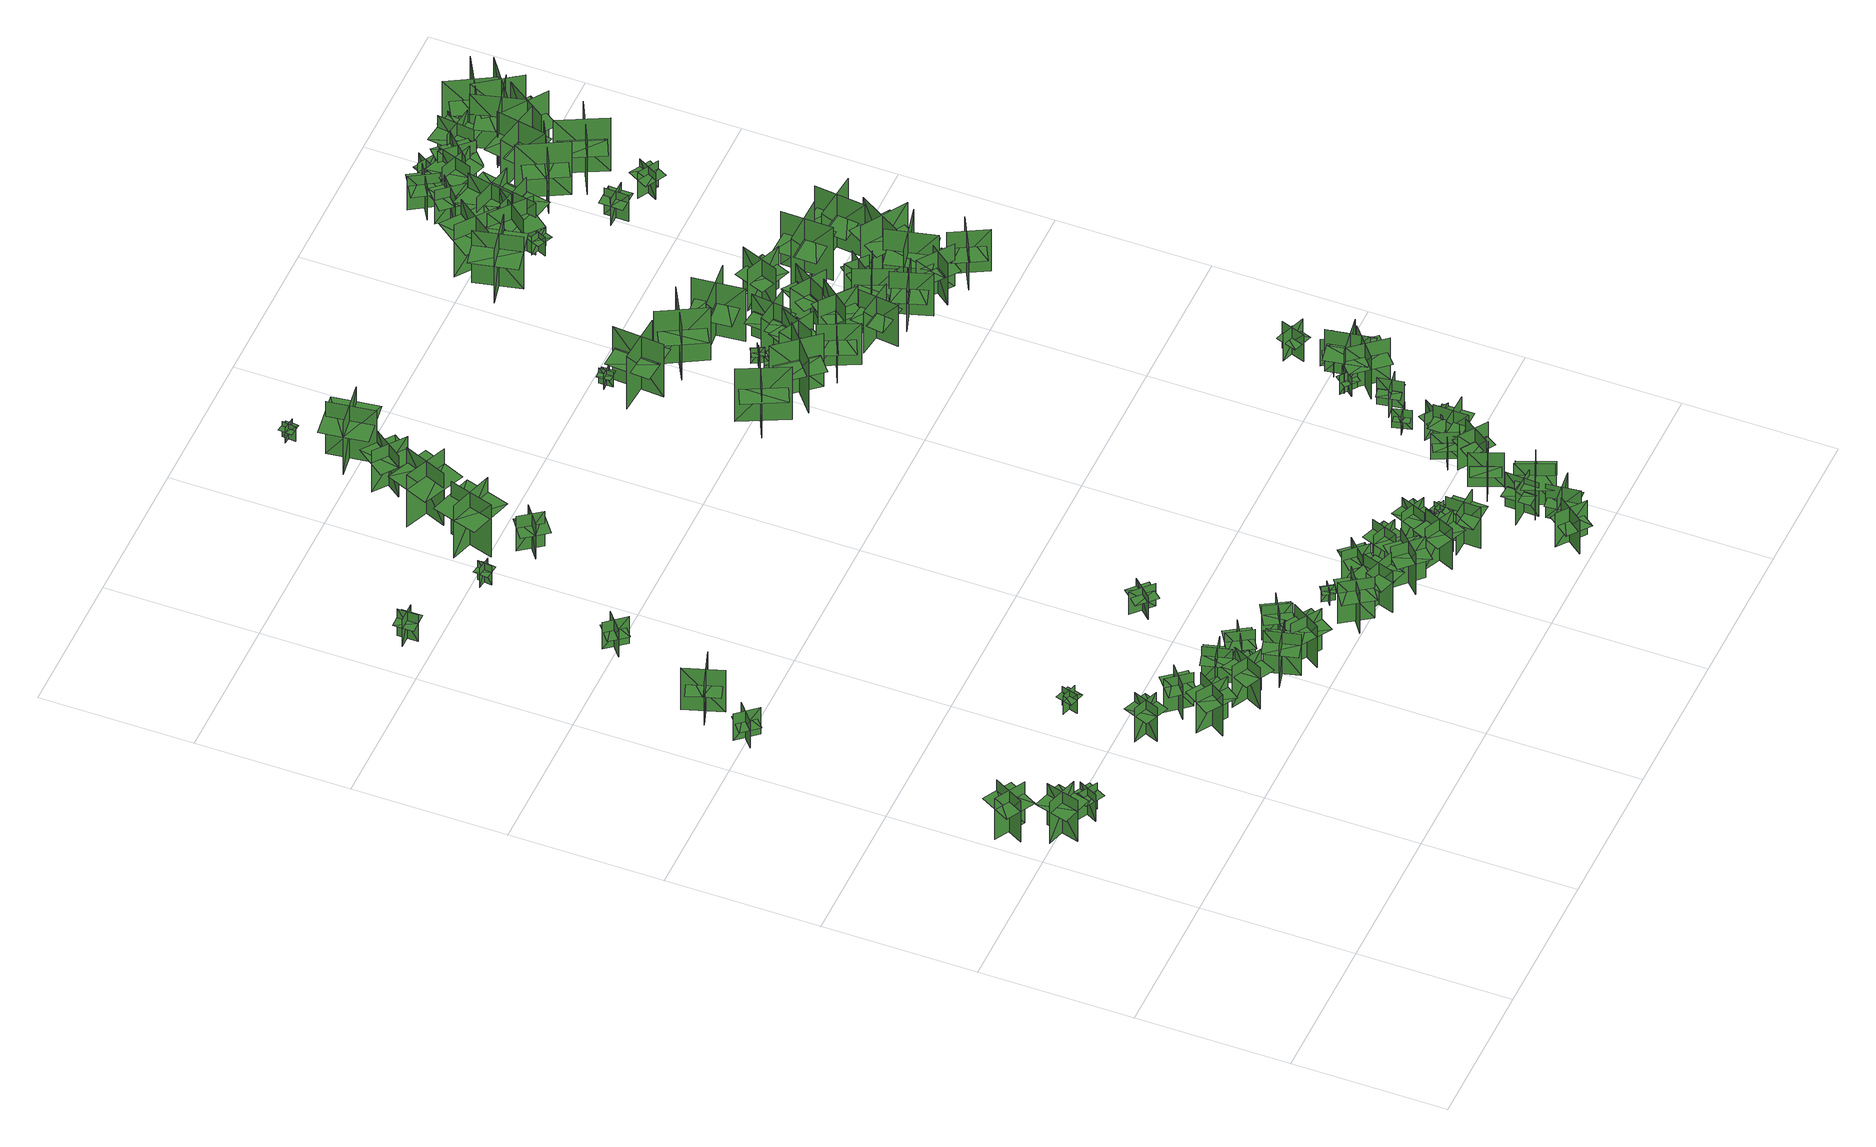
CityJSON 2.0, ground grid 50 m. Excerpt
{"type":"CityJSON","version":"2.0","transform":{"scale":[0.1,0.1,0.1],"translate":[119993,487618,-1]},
"CityObjects":{
"tree1":{"type":"SolitaryVegetationObject","geometry":[{"type":"MultiSurface","lod":"1","boundaries":[[[0,1,2]],[[0,2,3]],[[4,5,6]],[[4,6,7]],[[8,9,10]],[[8,10,11]],[[8,11,12]],[[8,12,13]]]}]},
"tree2":{"type":"SolitaryVegetationObject","geometry":[{"type":"MultiSurface","lod":"1","boundaries":[[[14,15,16]],[[14,16,17]],[[18,19,20]],[[18,20,21]],[[22,23,24]],[[22,24,25]],[[22,25,26]],[[22,26,27]]]}]},
"tree3":{"type":"SolitaryVegetationObject","geometry":[{"type":"MultiSurface","lod":"1","boundaries":[[[28,29,30]],[[28,30,31]],[[32,33,34]],[[32,34,35]],[[36,37,38]],[[36,38,39]],[[36,39,40]],[[36,40,41]]]}]},
"tree4":{"type":"SolitaryVegetationObject","geometry":[{"type":"MultiSurface","lod":"1","boundaries":[[[42,43,44]],[[42,44,45]],[[46,47,48]],[[46,48,49]],[[50,51,52]],[[50,52,53]],[[50,54,55]],[[50,55,51]]]}]},
"tree5":{"type":"SolitaryVegetationObject","geometry":[{"type":"MultiSurface","lod":"1","boundaries":[[[56,57,58]],[[56,58,59]],[[60,61,62]],[[60,62,63]],[[64,65,66]],[[64,66,67]],[[64,68,69]],[[64,69,65]]]}]},
"tree6":{"type":"SolitaryVegetationObject","geometry":[{"type":"MultiSurface","lod":"1","boundaries":[[[70,71,72]],[[70,72,73]],[[74,75,76]],[[74,76,77]],[[78,79,80]],[[78,80,81]],[[78,81,82]],[[78,82,83]]]}]},
"tree7":{"type":"SolitaryVegetationObject","geometry":[{"type":"MultiSurface","lod":"1","boundaries":[[[84,85,86]],[[84,86,87]],[[88,89,90]],[[88,90,91]],[[92,93,94]],[[92,94,95]],[[92,95,96]],[[92,96,97]]]}]},
"tree8":{"type":"SolitaryVegetationObject","geometry":[{"type":"MultiSurface","lod":"1","boundaries":[[[98,99,100]],[[98,100,101]],[[102,103,104]],[[102,104,105]],[[106,107,108]],[[106,108,109]],[[106,109,110]],[[106,110,111]]]}]},
"tree9":{"type":"SolitaryVegetationObject","geometry":[{"type":"MultiSurface","lod":"1","boundaries":[[[112,113,114]],[[112,114,115]],[[116,117,118]],[[116,118,119]],[[120,121,122]],[[120,122,123]],[[120,123,124]],[[120,124,125]]]}]},
"tree10":{"type":"SolitaryVegetationObject","geometry":[{"type":"MultiSurface","lod":"1","boundaries":[[[126,127,128]],[[126,128,129]],[[130,131,132]],[[130,132,133]],[[134,135,136]],[[134,136,137]],[[134,137,138]],[[134,138,139]]]}]},
"tree11":{"type":"SolitaryVegetationObject","geometry":[{"type":"MultiSurface","lod":"1","boundaries":[[[140,141,142]],[[140,142,143]],[[144,145,146]],[[144,146,147]],[[148,149,150]],[[148,150,151]],[[148,152,153]],[[148,153,149]]]}]},
"tree12":{"type":"SolitaryVegetationObject","geometry":[{"type":"MultiSurface","lod":"1","boundaries":[[[154,155,156]],[[154,156,157]],[[158,159,160]],[[158,160,161]],[[162,163,164]],[[162,164,165]],[[162,166,167]],[[162,167,163]]]}]},
"tree13":{"type":"SolitaryVegetationObject","geometry":[{"type":"MultiSurface","lod":"1","boundaries":[[[168,169,170]],[[168,170,171]],[[172,173,174]],[[172,174,175]],[[176,177,178]],[[176,178,179]],[[176,179,180]],[[176,180,181]]]}]},
"tree14":{"type":"SolitaryVegetationObject","geometry":[{"type":"MultiSurface","lod":"1","boundaries":[[[182,183,184]],[[182,184,185]],[[186,187,188]],[[186,188,189]],[[190,191,192]],[[190,192,193]],[[190,193,194]],[[190,194,195]]]}]},
"tree15":{"type":"SolitaryVegetationObject","geometry":[{"type":"MultiSurface","lod":"1","boundaries":[[[196,197,198]],[[196,198,199]],[[200,201,202]],[[200,202,203]],[[204,205,206]],[[204,206,207]],[[204,207,208]],[[204,208,209]]]}]},
"tree16":{"type":"SolitaryVegetationObject","geometry":[{"type":"MultiSurface","lod":"1","boundaries":[[[210,211,212]],[[210,212,213]],[[214,215,216]],[[214,216,217]],[[218,219,220]],[[218,220,221]],[[218,221,222]],[[218,222,223]]]}]},
"tree17":{"type":"SolitaryVegetationObject","geometry":[{"type":"MultiSurface","lod":"1","boundaries":[[[224,225,226]],[[224,226,227]],[[228,229,230]],[[228,230,231]],[[232,233,234]],[[232,234,235]],[[232,236,237]],[[232,237,233]]]}]},
"tree18":{"type":"SolitaryVegetationObject","geometry":[{"type":"MultiSurface","lod":"1","boundaries":[[[238,239,240]],[[238,240,241]],[[242,243,244]],[[242,244,245]],[[246,247,248]],[[246,248,249]],[[246,249,250]],[[246,250,251]]]}]},
"tree19":{"type":"SolitaryVegetationObject","geometry":[{"type":"MultiSurface","lod":"1","boundaries":[[[252,253,254]],[[252,254,255]],[[256,257,258]],[[256,258,259]],[[260,261,262]],[[260,262,263]],[[260,263,264]],[[260,264,265]]]}]},
"tree20":{"type":"SolitaryVegetationObject","geometry":[{"type":"MultiSurface","lod":"1","boundaries":[[[266,267,268]],[[266,268,269]],[[270,271,272]],[[270,272,273]],[[274,275,276]],[[274,276,277]],[[274,277,278]],[[274,278,279]]]}]},
"tree21":{"type":"SolitaryVegetationObject","geometry":[{"type":"MultiSurface","lod":"1","boundaries":[[[280,281,282]],[[280,282,283]],[[284,285,286]],[[284,286,287]],[[288,289,290]],[[288,290,291]],[[288,292,293]],[[288,293,289]]]}]},
"tree22":{"type":"SolitaryVegetationObject","geometry":[{"type":"MultiSurface","lod":"1","boundaries":[[[294,295,296]],[[294,296,297]],[[298,299,300]],[[298,300,301]],[[302,303,304]],[[302,304,305]],[[302,305,306]],[[302,306,307]]]}]},
"tree23":{"type":"SolitaryVegetationObject","geometry":[{"type":"MultiSurface","lod":"1","boundaries":[[[308,309,310]],[[308,310,311]],[[312,313,314]],[[312,314,315]],[[316,317,318]],[[316,318,319]],[[316,319,320]],[[316,320,321]]]}]},
"tree24":{"type":"SolitaryVegetationObject","geometry":[{"type":"MultiSurface","lod":"1","boundaries":[[[322,323,324]],[[322,324,325]],[[326,327,328]],[[326,328,329]],[[330,331,332]],[[330,332,333]],[[330,333,334]],[[330,334,335]]]}]},
"tree25":{"type":"SolitaryVegetationObject","geometry":[{"type":"MultiSurface","lod":"1","boundaries":[[[336,337,338]],[[336,338,339]],[[340,341,342]],[[340,342,343]],[[344,345,346]],[[344,346,347]],[[344,347,348]],[[344,348,349]]]}]},
"tree26":{"type":"SolitaryVegetationObject","geometry":[{"type":"MultiSurface","lod":"1","boundaries":[[[350,351,352]],[[350,352,353]],[[354,355,356]],[[354,356,357]],[[358,359,360]],[[358,360,361]],[[358,361,362]],[[358,362,363]]]}]},
"tree27":{"type":"SolitaryVegetationObject","geometry":[{"type":"MultiSurface","lod":"1","boundaries":[[[364,365,366]],[[364,366,367]],[[368,369,370]],[[368,370,371]],[[372,373,374]],[[372,374,375]],[[372,375,376]],[[372,376,377]]]}]},
"tree28":{"type":"SolitaryVegetationObject","geometry":[{"type":"MultiSurface","lod":"1","boundaries":[[[378,379,380]],[[378,380,381]],[[382,383,384]],[[382,384,385]],[[386,387,388]],[[386,388,389]],[[386,389,390]],[[386,390,391]]]}]},
"tree29":{"type":"SolitaryVegetationObject","geometry":[{"type":"MultiSurface","lod":"1","boundaries":[[[392,393,394]],[[392,394,395]],[[396,397,398]],[[396,398,399]],[[400,401,402]],[[400,402,403]],[[400,403,404]],[[400,404,405]]]}]},
"tree30":{"type":"SolitaryVegetationObject","geometry":[{"type":"MultiSurface","lod":"1","boundaries":[[[406,407,408]],[[406,408,409]],[[410,411,412]],[[410,412,413]],[[414,415,416]],[[414,416,417]],[[414,417,418]],[[414,418,419]]]}]},
"tree31":{"type":"SolitaryVegetationObject","geometry":[{"type":"MultiSurface","lod":"1","boundaries":[[[420,421,422]],[[420,422,423]],[[424,425,426]],[[424,426,427]],[[428,429,430]],[[428,430,431]],[[428,431,432]],[[428,432,433]]]}]},
"tree32":{"type":"SolitaryVegetationObject","geometry":[{"type":"MultiSurface","lod":"1","boundaries":[[[434,435,436]],[[434,436,437]],[[438,439,440]],[[438,440,441]],[[442,443,444]],[[442,444,445]],[[442,445,446]],[[442,446,447]]]}]},
"tree33":{"type":"SolitaryVegetationObject","geometry":[{"type":"MultiSurface","lod":"1","boundaries":[[[448,449,450]],[[448,450,451]],[[452,453,454]],[[452,454,455]],[[456,457,458]],[[456,458,459]],[[456,459,460]],[[456,460,461]]]}]},
"tree34":{"type":"SolitaryVegetationObject","geometry":[{"type":"MultiSurface","lod":"1","boundaries":[[[462,463,464]],[[462,464,465]],[[466,467,468]],[[466,468,469]],[[470,471,472]],[[470,472,473]],[[470,474,475]],[[470,475,471]]]}]},
"tree35":{"type":"SolitaryVegetationObject","geometry":[{"type":"MultiSurface","lod":"1","boundaries":[[[476,477,478]],[[476,478,479]],[[480,481,482]],[[480,482,483]],[[484,485,486]],[[484,486,487]],[[484,487,488]],[[484,488,489]]]}]},
"tree36":{"type":"SolitaryVegetationObject","geometry":[{"type":"MultiSurface","lod":"1","boundaries":[[[490,491,492]],[[490,492,493]],[[494,495,496]],[[494,496,497]],[[498,499,500]],[[498,500,501]],[[498,501,502]],[[498,502,503]]]}]},
"tree37":{"type":"SolitaryVegetationObject","geometry":[{"type":"MultiSurface","lod":"1","boundaries":[[[504,505,506]],[[504,506,507]],[[508,509,510]],[[508,510,511]],[[512,513,514]],[[512,514,515]],[[512,516,517]],[[512,517,513]]]}]},
"tree38":{"type":"SolitaryVegetationObject","geometry":[{"type":"MultiSurface","lod":"1","boundaries":[[[518,519,520]],[[518,520,521]],[[522,523,524]],[[522,524,525]],[[526,527,528]],[[526,528,529]],[[526,530,531]],[[526,531,527]]]}]},
"tree39":{"type":"SolitaryVegetationObject","geometry":[{"type":"MultiSurface","lod":"1","boundaries":[[[532,533,534]],[[532,534,535]],[[536,537,538]],[[536,538,539]],[[540,541,542]],[[540,542,543]],[[540,543,544]],[[540,544,545]]]}]},
"tree40":{"type":"SolitaryVegetationObject","geometry":[{"type":"MultiSurface","lod":"1","boundaries":[[[546,547,548]],[[546,548,549]],[[550,551,552]],[[550,552,553]],[[554,555,556]],[[554,556,557]],[[554,558,559]],[[554,559,555]]]}]},
"tree41":{"type":"SolitaryVegetationObject","geometry":[{"type":"MultiSurface","lod":"1","boundaries":[[[560,561,562]],[[560,562,563]],[[564,565,566]],[[564,566,567]],[[568,569,570]],[[568,570,571]],[[568,572,573]],[[568,573,569]]]}]},
"tree42":{"type":"SolitaryVegetationObject","geometry":[{"type":"MultiSurface","lod":"1","boundaries":[[[574,575,576]],[[574,576,577]],[[578,579,580]],[[578,580,581]],[[582,583,584]],[[582,584,585]],[[582,586,587]],[[582,587,583]]]}]},
"tree43":{"type":"SolitaryVegetationObject","geometry":[{"type":"MultiSurface","lod":"1","boundaries":[[[588,589,590]],[[588,590,591]],[[592,593,594]],[[592,594,595]],[[596,597,598]],[[596,598,599]],[[596,600,601]],[[596,601,597]]]}]},
"tree44":{"type":"SolitaryVegetationObject","geometry":[{"type":"MultiSurface","lod":"1","boundaries":[[[602,603,604]],[[602,604,605]],[[606,607,608]],[[606,608,609]],[[610,611,612]],[[610,612,613]],[[610,614,615]],[[610,615,611]]]}]},
"tree45":{"type":"SolitaryVegetationObject","geometry":[{"type":"MultiSurface","lod":"1","boundaries":[[[616,617,618]],[[616,618,619]],[[620,621,622]],[[620,622,623]],[[624,625,626]],[[624,626,627]],[[624,627,628]],[[624,628,629]]]}]},
"tree46":{"type":"SolitaryVegetationObject","geometry":[{"type":"MultiSurface","lod":"1","boundaries":[[[630,631,632]],[[630,632,633]],[[634,635,636]],[[634,636,637]],[[638,639,640]],[[638,640,641]],[[638,641,642]],[[638,642,643]]]}]},
"tree47":{"type":"SolitaryVegetationObject","geometry":[{"type":"MultiSurface","lod":"1","boundaries":[[[644,645,646]],[[644,646,647]],[[648,649,650]],[[648,650,651]],[[652,653,654]],[[652,654,655]],[[652,656,657]],[[652,657,653]]]}]},
"tree48":{"type":"SolitaryVegetationObject","geometry":[{"type":"MultiSurface","lod":"1","boundaries":[[[658,659,660]],[[658,660,661]],[[662,663,664]],[[662,664,665]],[[666,667,668]],[[666,668,669]],[[666,670,671]],[[666,671,667]]]}]},
"tree49":{"type":"SolitaryVegetationObject","geometry":[{"type":"MultiSurface","lod":"1","boundaries":[[[672,673,674]],[[672,674,675]],[[676,677,678]],[[676,678,679]],[[680,681,682]],[[680,682,683]],[[680,684,685]],[[680,685,681]]]}]},
"tree50":{"type":"SolitaryVegetationObject","geometry":[{"type":"MultiSurface","lod":"1","boundaries":[[[686,687,688]],[[686,688,689]],[[690,691,692]],[[690,692,693]],[[694,695,696]],[[694,696,697]],[[694,697,698]],[[694,698,699]]]}]},
"tree51":{"type":"SolitaryVegetationObject","geometry":[{"type":"MultiSurface","lod":"1","boundaries":[[[700,701,702]],[[700,702,703]],[[704,705,706]],[[704,706,707]],[[708,709,710]],[[708,710,711]],[[708,712,713]],[[708,713,709]]]}]},
"tree52":{"type":"SolitaryVegetationObject","geometry":[{"type":"MultiSurface","lod":"1","boundaries":[[[714,715,716]],[[714,716,717]],[[718,719,720]],[[718,720,721]],[[722,723,724]],[[722,724,725]],[[722,725,726]],[[722,726,727]]]}]},
"tree53":{"type":"SolitaryVegetationObject","geometry":[{"type":"MultiSurface","lod":"1","boundaries":[[[728,729,730]],[[728,730,731]],[[732,733,734]],[[732,734,735]],[[736,737,738]],[[736,738,739]],[[736,740,741]],[[736,741,737]]]}]},
"tree54":{"type":"SolitaryVegetationObject","geometry":[{"type":"MultiSurface","lod":"1","boundaries":[[[742,743,744]],[[742,744,745]],[[746,747,748]],[[746,748,749]],[[750,751,752]],[[750,752,753]],[[750,754,755]],[[750,755,751]]]}]},
"tree55":{"type":"SolitaryVegetationObject","geometry":[{"type":"MultiSurface","lod":"1","boundaries":[[[756,757,758]],[[756,758,759]],[[760,761,762]],[[760,762,763]],[[764,765,766]],[[764,766,767]],[[764,768,769]],[[764,769,765]]]}]},
"tree56":{"type":"SolitaryVegetationObject","geometry":[{"type":"MultiSurface","lod":"1","boundaries":[[[770,771,772]],[[770,772,773]],[[774,775,776]],[[774,776,777]],[[778,779,780]],[[778,780,781]],[[778,782,783]],[[778,783,779]]]}]},
"tree57":{"type":"SolitaryVegetationObject","geometry":[{"type":"MultiSurface","lod":"1","boundaries":[[[784,785,786]],[[784,786,787]],[[788,789,790]],[[788,790,791]],[[792,793,794]],[[792,794,795]],[[792,796,797]],[[792,797,793]]]}]},
"tree58":{"type":"SolitaryVegetationObject","geometry":[{"type":"MultiSurface","lod":"1","boundaries":[[[798,799,800]],[[798,800,801]],[[802,803,804]],[[802,804,805]],[[806,807,808]],[[806,808,809]],[[806,810,811]],[[806,811,807]]]}]},
"tree59":{"type":"SolitaryVegetationObject","geometry":[{"type":"MultiSurface","lod":"1","boundaries":[[[812,813,814]],[[812,814,815]],[[816,817,818]],[[816,818,819]],[[820,821,822]],[[820,822,823]],[[820,823,824]],[[820,824,825]]]}]},
"tree60":{"type":"SolitaryVegetationObject","geometry":[{"type":"MultiSurface","lod":"1","boundaries":[[[826,827,828]],[[826,828,829]],[[830,831,832]],[[830,832,833]],[[834,835,836]],[[834,836,837]],[[834,837,838]],[[834,838,839]]]}]},
"tree61":{"type":"SolitaryVegetationObject","geometry":[{"type":"MultiSurface","lod":"1","boundaries":[[[840,841,842]],[[840,842,843]],[[844,845,846]],[[844,846,847]],[[848,849,850]],[[848,850,851]],[[848,852,853]],[[848,853,849]]]}]},
"tree62":{"type":"SolitaryVegetationObject","geometry":[{"type":"MultiSurface","lod":"1","boundaries":[[[854,855,856]],[[854,856,857]],[[858,859,860]],[[858,860,861]],[[862,863,864]],[[862,864,865]],[[862,866,867]],[[862,867,863]]]}]},
"tree63":{"type":"SolitaryVegetationObject","geometry":[{"type":"MultiSurface","lod":"1","boundaries":[[[868,869,870]],[[868,870,871]],[[872,873,874]],[[872,874,875]],[[876,877,878]],[[876,878,879]],[[876,880,881]],[[876,881,877]]]}]},
"tree64":{"type":"SolitaryVegetationObject","geometry":[{"type":"MultiSurface","lod":"1","boundaries":[[[882,883,884]],[[882,884,885]],[[886,887,888]],[[886,888,889]],[[890,891,892]],[[890,892,893]],[[890,894,895]],[[890,895,891]]]}]},
"tree65":{"type":"SolitaryVegetationObject","geometry":[{"type":"MultiSurface","lod":"1","boundaries":[[[896,897,898]],[[896,898,899]],[[900,901,902]],[[900,902,903]],[[904,905,906]],[[904,906,907]],[[904,908,909]],[[904,909,905]]]}]},
"tree66":{"type":"SolitaryVegetationObject","geometry":[{"type":"MultiSurface","lod":"1","boundaries":[[[910,911,912]],[[910,912,913]],[[914,915,916]],[[914,916,917]],[[918,919,920]],[[918,920,921]],[[918,922,923]],[[918,923,919]]]}]},
"tree67":{"type":"SolitaryVegetationObject","geometry":[{"type":"MultiSurface","lod":"1","boundaries":[[[924,925,926]],[[924,926,927]],[[928,929,930]],[[928,930,931]],[[932,933,934]],[[932,934,935]],[[932,935,936]],[[932,936,937]]]}]},
"tree68":{"type":"SolitaryVegetationObject","geometry":[{"type":"MultiSurface","lod":"1","boundaries":[[[938,939,940]],[[938,940,941]],[[942,943,944]],[[942,944,945]],[[946,947,948]],[[946,948,949]],[[946,950,951]],[[946,951,947]]]}]},
"tree69":{"type":"SolitaryVegetationObject","geometry":[{"type":"MultiSurface","lod":"1","boundaries":[[[952,953,954]],[[952,954,955]],[[956,957,958]],[[956,958,959]],[[960,961,962]],[[960,962,963]],[[960,964,965]],[[960,965,961]]]}]},
"tree70":{"type":"SolitaryVegetationObject","geometry":[{"type":"MultiSurface","lod":"1","boundaries":[[[966,967,968]],[[966,968,969]],[[970,971,972]],[[970,972,973]],[[974,975,976]],[[974,976,977]],[[974,977,978]],[[974,978,979]]]}]},
"tree71":{"type":"SolitaryVegetationObject","geometry":[{"type":"MultiSurface","lod":"1","boundaries":[[[980,981,982]],[[980,982,983]],[[984,985,986]],[[984,986,987]],[[988,989,990]],[[988,990,991]],[[988,992,993]],[[988,993,989]]]}]},
"tree72":{"type":"SolitaryVegetationObject","geometry":[{"type":"MultiSurface","lod":"1","boundaries":[[[994,995,996]],[[994,996,997]],[[998,999,1000]],[[998,1000,1001]],[[1002,1003,1004]],[[1002,1004,1005]],[[1002,1006,1007]],[[1002,1007,1003]]]}]},
"tree73":{"type":"SolitaryVegetationObject","geometry":[{"type":"MultiSurface","lod":"1","boundaries":[[[1008,1009,1010]],[[1008,1010,1011]],[[1012,1013,1014]],[[1012,1014,1015]],[[1016,1017,1018]],[[1016,1018,1019]],[[1016,1019,1020]],[[1016,1020,1021]]]}]},
"tree74":{"type":"SolitaryVegetationObject","geometry":[{"type":"MultiSurface","lod":"1","boundaries":[[[1022,1023,1024]],[[1022,1024,1025]],[[1026,1027,1028]],[[1026,1028,1029]],[[1030,1031,1032]],[[1030,1032,1033]],[[1030,1034,1035]],[[1030,1035,1031]]]}]},
"tree75":{"type":"SolitaryVegetationObject","geometry":[{"type":"MultiSurface","lod":"1","boundaries":[[[1036,1037,1038]],[[1036,1038,1039]],[[1040,1041,1042]],[[1040,1042,1043]],[[1044,1045,1046]],[[1044,1046,1047]],[[1044,1047,1048]],[[1044,1048,1049]]]}]},
"tree76":{"type":"SolitaryVegetationObject","geometry":[{"type":"MultiSurface","lod":"1","boundaries":[[[1050,1051,1052]],[[1050,1052,1053]],[[1054,1055,1056]],[[1054,1056,1057]],[[1058,1059,1060]],[[1058,1060,1061]],[[1058,1062,1063]],[[1058,1063,1059]]]}]},
"tree77":{"type":"SolitaryVegetationObject","geometry":[{"type":"MultiSurface","lod":"1","boundaries":[[[1064,1065,1066]],[[1064,1066,1067]],[[1068,1069,1070]],[[1068,1070,1071]],[[1072,1073,1074]],[[1072,1074,1075]],[[1072,1075,1076]],[[1072,1076,1077]]]}]},
"tree78":{"type":"SolitaryVegetationObject","geometry":[{"type":"MultiSurface","lod":"1","boundaries":[[[1078,1079,1080]],[[1078,1080,1081]],[[1082,1083,1084]],[[1082,1084,1085]],[[1086,1087,1088]],[[1086,1088,1089]],[[1086,1089,1090]],[[1086,1090,1091]]]}]},
"tree79":{"type":"SolitaryVegetationObject","geometry":[{"type":"MultiSurface","lod":"1","boundaries":[[[1092,1093,1094]],[[1092,1094,1095]],[[1096,1097,1098]],[[1096,1098,1099]],[[1100,1101,1102]],[[1100,1102,1103]],[[1100,1104,1105]],[[1100,1105,1101]]]}]},
"tree80":{"type":"SolitaryVegetationObject","geometry":[{"type":"MultiSurface","lod":"1","boundaries":[[[1106,1107,1108]],[[1106,1108,1109]],[[1110,1111,1112]],[[1110,1112,1113]],[[1114,1115,1116]],[[1114,1116,1117]],[[1114,1118,1119]],[[1114,1119,1115]]]}]},
"tree81":{"type":"SolitaryVegetationObject","geometry":[{"type":"MultiSurface","lod":"1","boundaries":[[[1120,1121,1122]],[[1120,1122,1123]],[[1124,1125,1126]],[[1124,1126,1127]],[[1128,1129,1130]],[[1128,1130,1131]],[[1128,1131,1132]],[[1128,1132,1133]]]}]},
"tree82":{"type":"SolitaryVegetationObject","geometry":[{"type":"MultiSurface","lod":"1","boundaries":[[[1134,1135,1136]],[[1134,1136,1137]],[[1138,1139,1140]],[[1138,1140,1141]],[[1142,1143,1144]],[[1142,1144,1145]],[[1142,1146,1147]],[[1142,1147,1143]]]}]},
"tree83":{"type":"SolitaryVegetationObject","geometry":[{"type":"MultiSurface","lod":"1","boundaries":[[[1148,1149,1150]],[[1148,1150,1151]],[[1152,1153,1154]],[[1152,1154,1155]],[[1156,1157,1158]],[[1156,1158,1159]],[[1156,1159,1160]],[[1156,1160,1161]]]}]},
"tree84":{"type":"SolitaryVegetationObject","geometry":[{"type":"MultiSurface","lod":"1","boundaries":[[[1162,1163,1164]],[[1162,1164,1165]],[[1166,1167,1168]],[[1166,1168,1169]],[[1170,1171,1172]],[[1170,1172,1173]],[[1170,1173,1174]],[[1170,1174,1175]]]}]},
"tree85":{"type":"SolitaryVegetationObject","geometry":[{"type":"MultiSurface","lod":"1","boundaries":[[[1176,1177,1178]],[[1176,1178,1179]],[[1180,1181,1182]],[[1180,1182,1183]],[[1184,1185,1186]],[[1184,1186,1187]],[[1184,1187,1188]],[[1184,1188,1189]]]}]},
"tree86":{"type":"SolitaryVegetationObject","geometry":[{"type":"MultiSurface","lod":"1","boundaries":[[[1190,1191,1192]],[[1190,1192,1193]],[[1194,1195,1196]],[[1194,1196,1197]],[[1198,1199,1200]],[[1198,1200,1201]],[[1198,1201,1202]],[[1198,1202,1203]]]}]},
"tree87":{"type":"SolitaryVegetationObject","geometry":[{"type":"MultiSurface","lod":"1","boundaries":[[[1204,1205,1206]],[[1204,1206,1207]],[[1208,1209,1210]],[[1208,1210,1211]],[[1212,1213,1214]],[[1212,1214,1215]],[[1212,1215,1216]],[[1212,1216,1217]]]}]},
"tree88":{"type":"SolitaryVegetationObject","geometry":[{"type":"MultiSurface","lod":"1","boundaries":[[[1218,1219,1220]],[[1218,1220,1221]],[[1222,1223,1224]],[[1222,1224,1225]],[[1226,1227,1228]],[[1226,1228,1229]],[[1226,1230,1231]],[[1226,1231,1227]]]}]},
"tree89":{"type":"SolitaryVegetationObject","geometry":[{"type":"MultiSurface","lod":"1","boundaries":[[[1232,1233,1234]],[[1232,1234,1235]],[[1236,1237,1238]],[[1236,1238,1239]],[[1240,1241,1242]],[[1240,1242,1243]],[[1240,1243,1244]],[[1240,1244,1245]]]}]},
"tree90":{"type":"SolitaryVegetationObject","geometry":[{"type":"MultiSurface","lod":"1","boundaries":[[[1246,1247,1248]],[[1246,1248,1249]],[[1250,1251,1252]],[[1250,1252,1253]],[[1254,1255,1256]],[[1254,1256,1257]],[[1254,1257,1258]],[[1254,1258,1259]]]}]},
"tree91":{"type":"SolitaryVegetationObject","geometry":[{"type":"MultiSurface","lod":"1","boundaries":[[[1260,1261,1262]],[[1260,1262,1263]],[[1264,1265,1266]],[[1264,1266,1267]],[[1268,1269,1270]],[[1268,1270,1271]],[[1268,1272,1273]],[[1268,1273,1269]]]}]},
"tree92":{"type":"SolitaryVegetationObject","geometry":[{"type":"MultiSurface","lod":"1","boundaries":[[[1274,1275,1276]],[[1274,1276,1277]],[[1278,1279,1280]],[[1278,1280,1281]],[[1282,1283,1284]],[[1282,1284,1285]],[[1282,1286,1287]],[[1282,1287,1283]]]}]},
"tree93":{"type":"SolitaryVegetationObject","geometry":[{"type":"MultiSurface","lod":"1","boundaries":[[[1288,1289,1290]],[[1288,1290,1291]],[[1292,1293,1294]],[[1292,1294,1295]],[[1296,1297,1298]],[[1296,1298,1299]],[[1296,1299,1300]],[[1296,1300,1301]]]}]},
"tree94":{"type":"SolitaryVegetationObject","geometry":[{"type":"MultiSurface","lod":"1","boundaries":[[[1302,1303,1304]],[[1302,1304,1305]],[[1306,1307,1308]],[[1306,1308,1309]],[[1310,1311,1312]],[[1310,1312,1313]],[[1310,1314,1315]],[[1310,1315,1311]]]}]},
"tree95":{"type":"SolitaryVegetationObject","geometry":[{"type":"MultiSurface","lod":"1","boundaries":[[[1316,1317,1318]],[[1316,1318,1319]],[[1320,1321,1322]],[[1320,1322,1323]],[[1324,1325,1326]],[[1324,1326,1327]],[[1324,1327,1328]],[[1324,1328,1329]]]}]},
"tree96":{"type":"SolitaryVegetationObject","geometry":[{"type":"MultiSurface","lod":"1","boundaries":[[[1330,1331,1332]],[[1330,1332,1333]],[[1334,1335,1336]],[[1334,1336,1337]],[[1338,1339,1340]],[[1338,1340,1341]],[[1338,1342,1343]],[[1338,1343,1339]]]}]},
"tree97":{"type":"SolitaryVegetationObject","geometry":[{"type":"MultiSurface","lod":"1","boundaries":[[[1344,1345,1346]],[[1344,1346,1347]],[[1348,1349,1350]],[[1348,1350,1351]],[[1352,1353,1354]],[[1352,1354,1355]],[[1352,1356,1357]],[[1352,1357,1353]]]}]},
"tree98":{"type":"SolitaryVegetationObject","geometry":[{"type":"MultiSurface","lod":"1","boundaries":[[[1358,1359,1360]],[[1358,1360,1361]],[[1362,1363,1364]],[[1362,1364,1365]],[[1366,1367,1368]],[[1366,1368,1369]],[[1366,1370,1371]],[[1366,1371,1367]]]}]}
},
"vertices":[
[127,1110,16],[28,1164,16],[28,1164,186],[127,1110,186],[103,1189,16],[49,1090,16],[49,1090,186],[103,1189,186],[103,1189,141],[56,1215,141],[2,1116,141],[49,1090,141],[96,1064,141],[151,1163,141],
[74,1008,17],[182,977,17],[182,977,187],[74,1008,187],[114,936,17],[145,1045,17],[145,1045,187],[114,936,187],[114,936,142],[166,922,142],[197,1030,142],[145,1045,142],[92,1060,142],[62,951,142],
[213,920,16],[247,983,16],[247,983,124],[213,920,124],[263,935,16],[200,969,16],[200,969,124],[263,935,124],[263,935,96],[280,966,96],[216,999,96],[200,969,96],[184,938,96],[247,905,96],
[168,2032,18],[104,1976,18],[104,1976,127],[168,2032,127],[115,2035,18],[115,2035,127],[170,1971,127],[170,1971,18],[166,2026,85],[110,1977,85],[133,1952,85],[188,2000,85],[143,2052,85],[87,2004,85],
[144,2140,15],[270,2181,15],[270,2181,187],[144,2140,187],[219,2103,15],[219,2103,187],[177,2229,187],[177,2229,15],[151,2147,121],[260,2183,121],[243,2235,121],[134,2198,121],[168,2095,121],[278,2131,121],
[563,941,18],[649,908,18],[649,908,157],[563,941,157],[591,880,18],[624,966,18],[624,966,157],[591,880,157],[591,880,121],[632,864,121],[665,950,121],[624,966,121],[582,982,121],[550,896,121],
[748,806,17],[687,711,17],[687,711,187],[748,806,187],[668,788,17],[763,727,17],[763,727,187],[668,788,187],[668,788,143],[639,743,143],[733,682,143],[763,727,143],[792,773,143],[697,834,143],
[643,1165,16],[589,1180,16],[589,1180,93],[643,1165,93],[625,1197,16],[610,1144,16],[610,1144,93],[625,1197,93],[625,1197,71],[598,1205,71],[583,1151,71],[610,1144,71],[637,1137,71],[651,1190,71],
[771,838,16],[712,909,16],[712,909,155],[771,838,155],[776,905,16],[706,846,16],[706,846,155],[776,905,155],[776,905,119],[748,939,119],[677,880,119],[706,846,119],[734,812,119],[805,871,119],
[806,730,18],[907,680,18],[907,680,188],[806,730,188],[833,652,18],[883,753,18],[883,753,188],[833,652,188],[833,652,143],[881,628,143],[931,729,143],[883,753,143],[834,777,143],[784,676,143],
[107,3088,15],[173,3089,15],[173,3089,125],[107,3088,125],[144,3053,15],[143,3119,15],[143,3119,125],[144,3053,125],[144,3053,90],[143,3119,90],[106,3119,90],[107,3052,90],[180,3053,90],[179,3120,90],
[374,2535,16],[309,2482,16],[309,2482,126],[374,2535,126],[322,2540,16],[322,2540,126],[375,2475,126],[375,2475,16],[372,2530,84],[315,2483,84],[337,2457,84],[394,2503,84],[350,2557,84],[293,2511,84],
[939,826,16],[850,802,16],[850,802,155],[939,826,155],[880,859,16],[904,770,16],[904,770,155],[880,859,155],[880,859,119],[837,847,119],[861,758,119],[904,770,119],[947,782,119],[923,871,119],
[939,636,16],[1048,664,16],[1048,664,186],[939,636,186],[1010,595,16],[982,704,16],[982,704,186],[1010,595,186],[1010,595,142],[1063,608,142],[1034,717,142],[982,704,142],[930,690,142],[958,581,142],
[1005,739,18],[956,817,18],[956,817,157],[1005,739,157],[1020,804,18],[942,756,18],[942,756,157],[1020,804,157],[1020,804,120],[996,842,120],[918,793,120],[942,756,120],[965,718,120],[1043,767,120],
[1121,661,14],[1062,565,14],[1062,565,184],[1121,661,184],[1041,641,14],[1137,582,14],[1137,582,184],[1041,641,184],[1041,641,140],[1012,595,140],[1108,536,140],[1137,582,140],[1165,628,140],[1069,687,140],
[421,2972,17],[468,2966,17],[468,2966,96],[421,2972,96],[443,2943,17],[449,2990,17],[449,2990,96],[443,2943,96],[443,2943,70],[449,2990,70],[424,2993,70],[418,2946,70],[469,2940,70],[475,2987,70],
[1169,743,17],[1089,697,17],[1089,697,156],[1169,743,156],[1103,760,17],[1150,680,17],[1150,680,156],[1103,760,156],[1103,760,120],[1065,737,120],[1112,658,120],[1150,680,120],[1188,703,120],[1142,782,120],
[1050,1099,20],[1108,1162,20],[1108,1162,113],[1050,1099,113],[1111,1102,20],[1048,1161,20],[1048,1161,113],[1111,1102,113],[1108,1104,87],[1134,1132,87],[1076,1186,87],[1051,1158,87],[1025,1131,87],[1083,1077,87],
[1319,488,14],[1255,581,14],[1255,581,184],[1319,488,184],[1333,569,14],[1241,505,14],[1241,505,184],[1333,569,184],[1333,569,140],[1303,613,140],[1210,549,140],[1241,505,140],[1271,460,140],[1364,524,140],
[604,2931,17],[655,2862,17],[655,2862,159],[604,2931,159],[595,2866,17],[663,2917,17],[663,2917,159],[595,2866,159],[595,2866,112],[663,2917,112],[635,2954,112],[567,2903,112],[623,2828,112],[691,2880,112],
[601,3138,14],[555,2990,14],[555,2990,229],[601,3138,229],[509,3091,14],[657,3045,14],[657,3045,229],[509,3091,229],[509,3091,169],[486,3017,169],[634,2971,169],[657,3045,169],[680,3119,169],[532,3165,169],
[1347,653,17],[1313,630,17],[1313,630,79],[1347,653,79],[1317,659,17],[1340,624,17],[1340,624,79],[1317,659,79],[1317,659,62],[1301,648,62],[1324,614,62],[1340,624,62],[1356,635,62],[1334,670,62],
[1430,482,16],[1323,517,16],[1323,517,186],[1430,482,186],[1392,555,16],[1358,448,16],[1358,448,186],[1392,555,186],[1392,555,141],[1340,572,141],[1306,464,141],[1358,448,141],[1409,431,141],[1443,539,141],
[620,3169,17],[680,3312,17],[680,3312,232],[620,3169,232],[715,3208,17],[573,3268,17],[573,3268,232],[715,3208,232],[715,3208,172],[745,3279,172],[603,3339,172],[573,3268,172],[543,3196,172],[685,3136,172],
[1406,630,15],[1471,565,15],[1471,565,155],[1406,630,155],[1407,563,15],[1472,628,15],[1472,628,155],[1407,563,155],[1407,563,118],[1438,532,118],[1503,597,118],[1472,628,118],[1441,659,118],[1375,594,118],
[1532,494,17],[1452,414,17],[1452,414,187],[1532,494,187],[1450,493,17],[1529,414,17],[1529,414,187],[1450,493,187],[1450,493,142],[1411,455,142],[1491,375,142],[1529,414,142],[1568,452,142],[1488,532,142],
[1565,598,16],[1534,511,16],[1534,511,155],[1565,598,155],[1504,569,16],[1591,538,16],[1591,538,155],[1504,569,155],[1504,569,119],[1489,527,119],[1576,496,119],[1591,538,119],[1606,580,119],[1519,611,119],
[666,3418,20],[763,3344,20],[763,3344,189],[666,3418,189],[677,3337,20],[750,3435,20],[750,3435,189],[677,3337,189],[677,3337,142],[725,3301,142],[799,3398,142],[750,3435,142],[701,3471,142],[628,3374,142],
[1635,457,19],[1588,354,19],[1588,354,189],[1635,457,189],[1559,428,19],[1661,380,19],[1661,380,189],[1559,428,189],[1559,428,144],[1536,378,144],[1638,331,144],[1661,380,144],[1684,430,144],[1581,477,144],
[1622,529,18],[1707,493,18],[1707,493,157],[1622,529,157],[1647,467,18],[1683,552,18],[1683,552,157],[1647,467,157],[1647,467,121],[1688,450,121],[1724,535,121],[1683,552,121],[1642,569,121],[1607,484,121],
[1766,364,15],[1653,368,15],[1653,368,185],[1766,364,185],[1709,424,15],[1706,311,15],[1706,311,185],[1709,424,185],[1709,424,141],[1655,426,141],[1652,313,141],[1706,311,141],[1760,310,141],[1763,422,141],
[763,3606,20],[784,3452,20],[784,3452,235],[763,3606,235],[700,3524,20],[853,3545,20],[853,3545,235],[700,3524,235],[700,3524,175],[711,3447,175],[864,3468,175],[853,3545,175],[843,3622,175],[689,3600,175],
[1862,119,16],[1797,33,16],[1797,33,156],[1862,119,156],[1795,110,16],[1795,110,156],[1881,44,156],[1881,44,16],[1861,111,102],[1804,36,102],[1839,10,102],[1896,85,102],[1825,139,102],[1768,64,102],
[778,3750,22],[773,3706,22],[773,3706,83],[778,3750,83],[755,3732,22],[799,3727,22],[799,3727,83],[755,3732,83],[755,3732,66],[753,3710,66],[797,3705,66],[799,3727,66],[801,3749,66],[757,3754,66],
[1788,463,20],[1746,475,20],[1746,475,82],[1788,463,82],[1774,488,20],[1762,446,20],[1762,446,82],[1774,488,82],[1774,488,64],[1753,494,64],[1741,452,64],[1762,446,64],[1784,440,64],[1795,483,64],
[1900,184,15],[1912,76,15],[1912,76,155],[1900,184,155],[1858,131,15],[1858,131,155],[1966,142,155],[1966,142,15],[1905,178,101],[1915,84,101],[1959,88,101],[1949,182,101],[1860,173,101],[1870,79,101],
[1894,204,17],[1897,312,17],[1897,312,157],[1894,204,157],[1943,251,17],[1943,251,157],[1835,253,157],[1835,253,17],[1890,211,103],[1892,305,103],[1848,306,103],[1846,211,103],[1936,210,103],[1938,304,103],
[1961,180,14],[1916,293,14],[1916,293,183],[1961,180,183],[1993,255,14],[1880,210,14],[1880,210,183],[1993,255,183],[1993,255,136],[1971,311,136],[1858,266,136],[1880,210,136],[1903,153,136],[2016,198,136],
[1970,347,16],[1931,447,16],[1931,447,156],[1970,347,156],[1997,409,16],[1997,409,156],[1896,369,156],[1896,369,16],[1964,352,102],[1929,439,102],[1888,423,102],[1923,335,102],[2006,368,102],[1971,456,102],
[1353,2545,16],[1426,2393,16],[1426,2393,234],[1353,2545,234],[1319,2445,16],[1319,2445,234],[1471,2518,234],[1471,2518,16],[1364,2538,150],[1427,2405,150],[1489,2435,150],[1426,2567,150],[1300,2507,150],[1363,2375,150],
[2074,440,16],[1984,500,16],[1984,500,156],[2074,440,156],[2060,506,16],[2060,506,156],[2000,416,156],[2000,416,16],[2066,440,102],[1987,492,102],[1963,456,102],[2042,403,102],[2091,478,102],[2012,530,102],
[2031,515,15],[1994,591,15],[1994,591,124],[2031,515,124],[2048,565,15],[2048,565,124],[1972,528,124],[1972,528,15],[2026,519,82],[1993,585,82],[1962,570,82],[1995,504,82],[2057,534,82],[2025,600,82],
[1371,2779,13],[1382,2947,13],[1382,2947,231],[1371,2779,231],[1450,2849,13],[1450,2849,231],[1282,2860,231],[1282,2860,13],[1365,2790,147],[1375,2937,147],[1307,2941,147],[1297,2795,147],[1436,2785,147],[1446,2932,147],
[1328,2953,17],[1372,2954,17],[1372,2954,79],[1328,2953,79],[1349,2932,17],[1348,2977,17],[1348,2977,79],[1349,2932,79],[1349,2932,62],[1371,2933,62],[1370,2977,62],[1348,2977,62],[1326,2976,62],[1327,2932,62],
[2140,552,15],[2027,555,15],[2027,555,156],[2140,552,156],[2078,617,15],[2075,504,15],[2075,504,156],[2078,617,156],[2133,560,110],[2134,612,110],[2021,614,110],[2020,562,110],[2020,509,110],[2133,508,110],
[1589,2360,17],[1480,2489,17],[1480,2489,235],[1589,2360,235],[1597,2465,17],[1597,2465,235],[1468,2357,235],[1468,2357,17],[1577,2364,151],[1482,2477,151],[1430,2433,151],[1524,2320,151],[1631,2410,151],[1536,2522,151],
[2059,637,17],[2130,592,17],[2130,592,126],[2059,637,126],[2071,585,17],[2071,585,126],[2116,657,126],[2116,657,17],[2065,637,84],[2128,598,84],[2146,627,84],[2084,666,84],[2047,607,84],[2109,568,84],
[2056,710,16],[2114,724,16],[2114,724,94],[2056,710,94],[2089,690,16],[2089,690,94],[2074,749,94],[2074,749,16],[2059,713,64],[2110,726,64],[2104,749,64],[2053,737,64],[2065,688,64],[2116,701,64],
[1563,2517,20],[1600,2533,20],[1600,2533,82],[1563,2517,82],[1590,2506,20],[1574,2544,20],[1574,2544,82],[1590,2506,82],[1590,2506,66],[1608,2514,66],[1593,2552,66],[1574,2544,66],[1556,2536,66],[1572,2499,66],
[1486,2859,13],[1566,2711,13],[1566,2711,232],[1486,2859,232],[1457,2758,13],[1457,2758,232],[1605,2838,232],[1605,2838,13],[1497,2853,148],[1567,2724,148],[1627,2756,148],[1558,2885,148],[1435,2820,148],[1504,2690,148],
[1619,2584,22],[1583,2565,22],[1583,2565,84],[1619,2584,84],[1590,2593,22],[1609,2557,22],[1609,2557,84],[1590,2593,84],[1590,2593,67],[1573,2583,67],[1592,2547,67],[1609,2557,67],[1627,2566,67],[1607,2602,67],
[1736,2383,19],[1616,2328,19],[1616,2328,190],[1736,2383,190],[1658,2412,19],[1658,2412,190],[1714,2291,190],[1714,2291,19],[1731,2375,124],[1626,2327,124],[1648,2278,124],[1753,2326,124],[1708,2426,124],[1603,2378,124],
[2163,745,15],[2148,828,15],[2148,828,124],[2163,745,124],[2193,789,15],[2193,789,124],[2110,773,124],[2110,773,15],[2159,750,82],[2145,822,82],[2112,815,82],[2126,743,82],[2194,756,82],[2180,828,82],
[1628,2415,18],[1687,2533,18],[1687,2533,189],[1628,2415,189],[1706,2442,18],[1706,2442,189],[1588,2501,189],[1588,2501,18],[1627,2425,124],[1678,2528,124],[1630,2552,124],[1579,2449,124],[1676,2400,124],[1728,2503,124],
[2142,943,17],[2189,906,17],[2189,906,95],[2142,943,95],[2147,906,17],[2147,906,95],[2184,953,95],[2184,953,17],[2146,943,65],[2188,910,65],[2203,930,65],[2162,962,65],[2131,923,65],[2172,890,65],
[1690,2507,17],[1705,2638,17],[1705,2638,188],[1690,2507,188],[1754,2559,17],[1754,2559,188],[1623,2574,188],[1623,2574,17],[1686,2516,122],[1699,2631,122],[1645,2637,122],[1632,2522,122],[1741,2510,122],[1754,2624,122],
[1741,2745,15],[1574,2728,15],[1574,2728,233],[1741,2745,233],[1659,2811,15],[1659,2811,233],[1676,2644,233],[1676,2644,15],[1731,2738,149],[1585,2723,149],[1592,2654,149],[1738,2669,149],[1724,2808,149],[1578,2793,149],
[2259,831,14],[2169,936,14],[2169,936,186],[2259,831,186],[2267,941,14],[2162,850,14],[2162,850,186],[2267,941,186],[2261,844,130],[2309,886,130],[2217,990,130],[2169,947,130],[2121,905,130],[2213,801,130],
[2217,1022,15],[2239,886,15],[2239,886,188],[2217,1022,188],[2153,933,15],[2289,955,15],[2289,955,188],[2153,933,188],[2209,1012,132],[2146,1001,132],[2171,865,132],[2233,876,132],[2296,887,132],[2272,1024,132],
[1895,2288,17],[1763,2304,17],[1763,2304,188],[1895,2288,188],[1843,2353,17],[1843,2353,188],[1827,2221,188],[1827,2221,17],[1886,2283,122],[1771,2297,122],[1765,2244,122],[1879,2230,122],[1892,2339,122],[1778,2353,122],
[1754,2445,16],[1858,2363,16],[1858,2363,187],[1754,2445,187],[1764,2363,16],[1764,2363,187],[1846,2467,187],[1846,2467,16],[1763,2444,121],[1854,2373,121],[1887,2415,121],[1797,2486,121],[1729,2400,121],[1820,2329,121],
[2279,1023,17],[2203,988,17],[2203,988,126],[2279,1023,126],[2230,1041,17],[2230,1041,126],[2265,965,126],[2265,965,17],[2276,1018,84],[2209,987,84],[2224,956,84],[2290,987,84],[2261,1050,84],[2194,1019,84],
[2258,1174,15],[2230,1094,15],[2230,1094,125],[2258,1174,125],[2210,1151,15],[2210,1151,125],[2290,1123,125],[2290,1123,15],[2259,1168,83],[2235,1098,83],[2267,1087,83],[2291,1156,83],[2226,1179,83],[2201,1110,83],
[1806,2455,15],[1875,2568,15],[1875,2568,186],[1806,2455,186],[1886,2475,15],[1886,2475,186],[1774,2544,186],[1774,2544,15],[1806,2465,120],[1866,2563,120],[1821,2592,120],[1760,2493,120],[1853,2436,120],[1914,2534,120],
[2019,2261,19],[1893,2221,19],[1893,2221,191],[2019,2261,191],[1945,2299,19],[1945,2299,191],[1985,2173,191],[1985,2173,19],[2013,2254,125],[1903,2219,125],[1919,2168,125],[2029,2203,125],[1996,2307,125],[1886,2272,125],
[1544,3392,12],[1696,3425,12],[1696,3425,227],[1544,3392,227],[1631,3335,12],[1598,3487,12],[1598,3487,227],[1631,3335,227],[1631,3335,167],[1706,3352,167],[1673,3503,167],[1598,3487,167],[1522,3470,167],[1555,3319,167],
[1918,2407,15],[1966,2284,15],[1966,2284,187],[1918,2407,187],[1885,2331,15],[1885,2331,187],[2009,2379,187],[2009,2379,15],[1926,2401,121],[1968,2293,121],[2018,2313,121],[1976,2421,121],[1874,2381,121],[1916,2273,121],
[1797,2689,15],[1921,2642,15],[1921,2642,186],[1797,2689,186],[1832,2614,15],[1832,2614,186],[1879,2737,186],[1879,2737,15],[1807,2691,120],[1915,2650,120],[1934,2700,120],[1826,2741,120],[1787,2639,120],[1895,2598,120],
[1599,3543,12],[1723,3450,12],[1723,3450,227],[1599,3543,227],[1613,3441,12],[1706,3565,12],[1706,3565,227],[1613,3441,227],[1613,3441,167],[1675,3395,167],[1768,3519,167],[1706,3565,167],[1644,3611,167],[1551,3487,167],
[2043,2152,19],[2123,2257,19],[2123,2257,191],[2043,2152,191],[2125,2164,19],[2125,2164,191],[2019,2244,191],[2019,2244,19],[2044,2162,125],[2114,2254,125],[2071,2286,125],[2001,2194,125],[2088,2128,125],[2158,2220,125],
[2049,2405,16],[1984,2459,16],[1984,2459,125],[2049,2405,125],[2044,2458,16],[2044,2458,125],[1990,2393,125],[1990,2393,16],[2043,2406,83],[1986,2453,83],[1964,2427,83],[2021,2380,83],[2065,2433,83],[2009,2480,83],
[1701,3366,9],[1799,3485,9],[1799,3485,225],[1701,3366,225],[1803,3375,9],[1684,3473,9],[1684,3473,225],[1803,3375,225],[1803,3375,164],[1853,3434,164],[1734,3533,164],[1684,3473,164],[1635,3414,164],[1754,3315,164],
[2064,2368,15],[2101,2204,15],[2101,2204,233],[2064,2368,233],[2008,2279,15],[2008,2279,233],[2173,2316,233],[2173,2316,15],[2073,2359,149],[2106,2216,149],[2172,2231,149],[2139,2375,149],[2004,2344,149],[2037,2200,149],
[1724,3415,12],[1733,3527,12],[1733,3527,153],[1724,3415,153],[1792,3473,12],[1679,3482,12],[1679,3482,153],[1792,3473,153],[1733,3421,107],[1785,3418,107],[1791,3531,107],[1739,3534,107],[1687,3537,107],[1680,3424,107],
[2091,2599,13],[1922,2602,13],[1922,2602,231],[2091,2599,231],[2017,2675,13],[2017,2675,231],[2014,2506,231],[2014,2506,13],[2080,2593,147],[1933,2596,147],[1932,2527,147],[2079,2524,147],[2081,2663,147],[1934,2666,147],
[1800,3377,19],[1777,3326,19],[1777,3326,96],[1800,3377,96],[1765,3364,19],[1816,3341,19],[1816,3341,96],[1765,3364,96],[1765,3364,74],[1754,3339,74],[1804,3316,74],[1816,3341,74],[1827,3366,74],[1777,3389,74],
[1866,3424,9],[1714,3453,9],[1714,3453,225],[1866,3424,225],[1808,3509,9],[1779,3357,9],[1779,3357,225],[1808,3509,225],[1808,3509,164],[1732,3524,164],[1703,3372,164],[1779,3357,164],[1855,3343,164],[1884,3495,164],
[2241,2181,20],[2124,2120,20],[2124,2120,192],[2241,2181,192],[2161,2205,20],[2161,2205,192],[2223,2088,192],[2223,2088,20],[2236,2173,126],[2133,2119,126],[2159,2071,126],[2261,2125,126],[2210,2222,126],[2108,2168,126],
[2051,2433,13],[2195,2344,13],[2195,2344,231],[2051,2433,231],[2077,2330,13],[2077,2330,231],[2165,2473,231],[2165,2473,13],[2064,2433,147],[2189,2355,147],[2225,2414,147],[2100,2491,147],[2027,2372,147],[2152,2295,147],
[1730,3525,11],[1881,3493,11],[1881,3493,226],[1730,3525,226],[1786,3438,11],[1818,3590,11],[1818,3590,226],[1786,3438,226],[1786,3438,166],[1861,3422,166],[1894,3573,166],[1818,3590,166],[1742,3606,166],[1710,3455,166],
[2222,2544,13],[2054,2559,13],[2054,2559,231],[2222,2544,231],[2154,2624,13],[2154,2624,231],[2138,2457,231],[2138,2457,13],[2210,2538,147],[2064,2552,147],[2058,2484,147],[2204,2470,147],[2217,2609,147],[2070,2622,147],
[1780,3680,14],[1846,3605,14],[1846,3605,153],[1780,3680,153],[1776,3613,14],[1850,3680,14],[1850,3680,153],[1776,3613,153],[1776,3613,114],[1809,3576,114],[1883,3643,114],[1850,3680,114],[1817,3717,114],[1743,3651,114],
[1856,3694,14],[1804,3779,14],[1804,3779,152],[1856,3694,152],[1872,3759,14],[1787,3707,14],[1787,3707,152],[1872,3759,152],[1872,3759,113],[1846,3801,113],[1761,3749,113],[1787,3707,113],[1813,3664,113],[1898,3716,113],
[2010,3235,15],[2009,3157,15],[2009,3157,123],[2010,3235,123],[1973,3199,15],[2050,3198,15],[2050,3198,123],[1973,3199,123],[1973,3199,93],[1972,3160,93],[2049,3159,93],[2050,3198,93],[2050,3237,93],[1973,3238,93],
[1850,3685,13],[1965,3645,13],[1965,3645,182],[1850,3685,182],[1885,3612,13],[1925,3727,13],[1925,3727,182],[1885,3612,182],[1885,3612,135],[1943,3592,135],[1983,3706,135],[1925,3727,135],[1868,3747,135],[1828,3632,135],
[1892,3782,17],[1946,3750,17],[1946,3750,125],[1892,3782,125],[1902,3742,17],[1902,3742,125],[1934,3796,125],[1934,3796,17],[1903,3744,90],[1926,3730,90],[1952,3774,90],[1929,3787,90],[1906,3801,90],[1880,3757,90],
[1952,3388,11],[2101,3466,11],[2101,3466,229],[1952,3388,229],[2053,3357,11],[2053,3357,229],[1975,3506,229],[1975,3506,11],[1959,3399,146],[2089,3467,146],[2057,3528,146],[1927,3459,146],[1992,3336,146],[2122,3405,146],
[1913,3639,13],[2000,3724,13],[2000,3724,182],[1913,3639,182],[1994,3637,13],[1909,3724,13],[1909,3724,182],[1994,3637,182],[1994,3637,135],[2037,3680,135],[1952,3767,135],[1909,3724,135],[1865,3682,135],[1950,3595,135],
[2125,3118,15],[2163,3185,15],[2163,3185,123],[2125,3118,123],[2175,3132,15],[2107,3169,15],[2107,3169,123],[2175,3132,123],[2175,3132,93],[2194,3165,93],[2126,3203,93],[2107,3169,93],[2088,3135,93],[2156,3098,93],
[2147,3522,9],[1982,3554,9],[1982,3554,227],[2147,3522,227],[2087,3609,9],[2087,3609,227],[2056,3443,227],[2056,3443,9],[2135,3517,143],[1991,3545,143],[1978,3478,143],[2122,3450,143],[2149,3587,143],[2004,3615,143],
[2186,3288,13],[2112,3440,13],[2112,3440,231],[2186,3288,231],[2220,3389,13],[2220,3389,231],[2068,3314,231],[2068,3314,13],[2176,3295,148],[2111,3427,148],[2049,3397,148],[2114,3265,148],[2239,3326,148],[2174,3458,148],
[1986,3726,9],[2106,3711,9],[2106,3711,178],[1986,3726,178],[2035,3662,9],[2050,3783,9],[2050,3783,178],[2035,3662,178],[2035,3662,131],[2096,3654,131],[2110,3775,131],[2050,3783,131],[1990,3790,131],[1975,3669,131],
[2120,3482,10],[2216,3620,10],[2216,3620,228],[2120,3482,228],[2224,3501,10],[2224,3501,228],[2085,3597,228],[2085,3597,10],[2121,3494,144],[2204,3615,144],[2148,3654,144],[2065,3533,144],[2179,3454,144],[2263,3575,144],
[2079,3767,16],[2146,3729,16],[2146,3729,123],[2079,3767,123],[2092,3718,16],[2130,3785,16],[2130,3785,123],[2092,3718,123],[2092,3718,93],[2125,3698,93],[2164,3765,93],[2130,3785,93],[2097,3804,93],[2058,3737,93],
[2074,3601,10],[2237,3643,10],[2237,3643,229],[2074,3601,229],[2165,3548,10],[2165,3548,229],[2123,3711,229],[2123,3711,10],[2083,3610,145],[2225,3647,145],[2208,3713,145],[2066,3677,145],[2100,3542,145],[2243,3578,145],
[2119,3687,13],[2266,3769,13],[2266,3769,231],[2119,3687,231],[2220,3659,13],[2220,3659,231],[2138,3806,231],[2138,3806,13],[2125,3698,147],[2253,3769,147],[2220,3829,147],[2091,3758,147],[2159,3636,147],[2288,3707,147],
[2154,3604,13],[2290,3704,13],[2290,3704,231],[2154,3604,231],[2258,3589,13],[2258,3589,231],[2159,3725,231],[2159,3725,13],[2158,3616,147],[2277,3703,147],[2236,3758,147],[2118,3671,147],[2200,3559,147],[2319,3646,147]
]}
